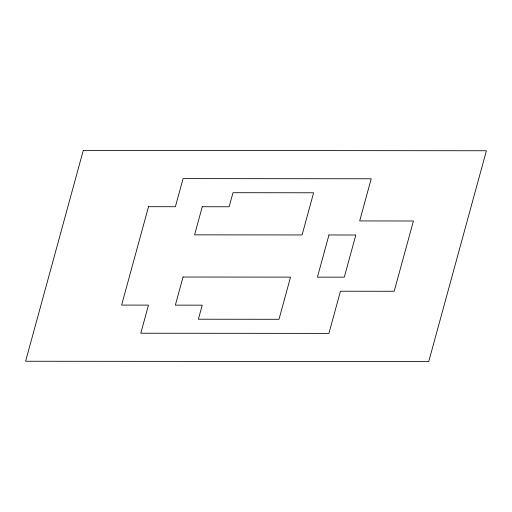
<?xml version="1.0" encoding="UTF-8"?>
<svg xmlns="http://www.w3.org/2000/svg" width="512" height="512" viewBox="0 0 512 512"><rect width="100%" height="100%" fill="white"/><g stroke="black" fill="none" stroke-linecap="round" stroke-linejoin="round"><path stroke-width="0.77" d="M83.277 150.4L25.6 361.242L428.723 361.6L486.4 150.758L83.277 150.4M148.525 206.694L121.606 305.088L148.48 305.114L140.787 333.222L328.915 333.395L340.448 291.226L394.195 291.27L413.427 220.992L359.674 220.941L371.213 178.778L183.085 178.605L175.398 206.72L148.525 206.694M183.046 277.024L175.354 305.139L202.227 305.158L198.387 319.219L279.008 319.29L290.547 277.12L183.046 277.024M202.272 206.746L194.579 234.854L302.08 234.95L313.613 192.781L232.992 192.71L229.146 206.765L202.272 206.746M328.954 234.976L317.421 277.146L344.294 277.165L355.827 235.002L328.954 234.976"/></g></svg>
